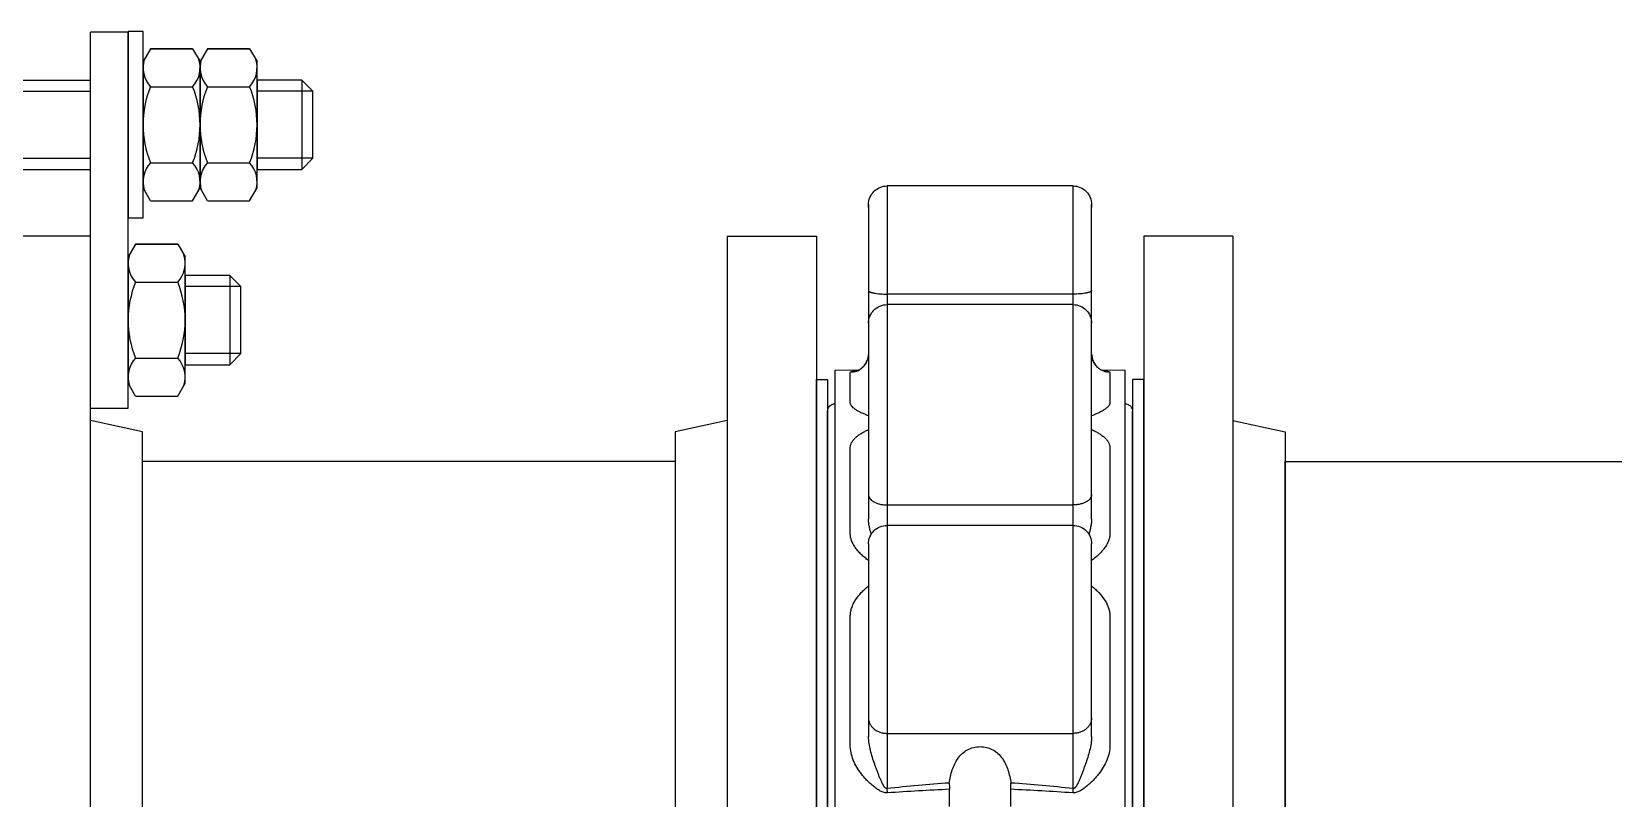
# Model space of a CAD drawing. Extents: x -3450 to 27857, y -1288 to 11880.
# Drawn here: x 1164.88 to 1211.62, y 1152.65 to 1175.3 of the extents above; entities that cross this region are included whole.
import ezdxf

# ---------------------------------------------------------------- set-up
doc = ezdxf.new("R2010")
doc.units = 0
doc.linetypes.add('188K-SM-03-F20-MECH-EQ-Y2257103$0$CENTER', pattern=[2, 1.25, -0.25, 0.25, -0.25])
doc.layers.add('188K-SM-03-F20-MECH-EQ-Y2257103$0$18P7-PCWR-20.7-PIPE', color=6, linetype='Continuous')

# ---------------------------------------------------------------- blocks, each defined once
blk = doc.blocks.new('188K-SM-03-F20-MECH-EQ-Y2257103$0$90EL-S-300A-TOP')
at = {"color": 0, "linetype": 'ByBlock'}
blk.add_lwpolyline([(0, 161.9499999999998), (304.8000000000102, 161.9499999999998), (304.8000000000102, -161.9499999999998), (1.455191522836685e-11, -161.9499999999998)], dxfattribs=at)
blk = doc.blocks.new('188K-SM-03-F20-MECH-EQ-Y2257103$0$18P7-多耳-蝶閥-300A-上視-捷流')
at = {"linetype": 'Continuous'}
for p, q in [((-186.5349101297998, 39), (-186.6479312414003, 32.52502485539935)), ((-53.00408157691891, 39), (-186.5349101297998, 39)), ((-52.46881654804929, 41), (-175.5, 41)), ((-177.8417374614, 34.91273796780024), (-185.9325928271001, 34.91273796780024)), ((-142.6760897066006, 34.91273796780024), (-165.716896418, 34.91273796780024)), ((-85.7893006560007, 34.91273796780024), (-120.2723047566005, 34.91273796780024)), ((-231.0424321053006, 30), (-146.4984258320001, 30)), ((-190.4703637025004, 30.02006491519933), (-190.7073389239004, 30.00934158630025)), ((-189.9519612150998, 30.09514891609979), (-190.4703839334998, 30.02006399979928)), ((-189.9518553119997, 30.09517008229977), (-190.4703637025004, 30.02006491519933)), ((-189.4604021148007, 30.22012929529956), (-189.9519612150998, 30.09514891609979)), ((-189.4602091160004, 30.22018915880017), (-189.9518553119997, 30.09517008229977)), ((-189.0018697557007, 30.38783047989909), (-189.4604021148007, 30.22012929529956)), ((-189.0015851840999, 30.3879509876997), (-189.4602091160004, 30.22018915880017)), ((-188.5812405388006, 30.59015797069969), (-189.0018697557007, 30.38783047989909)), ((-188.5808728000002, 30.59035707380008), (-189.0015851840999, 30.3879509876997)), ((-188.2017271084005, 30.81852936869927), (-188.5812405388006, 30.59015797069969)), ((-188.2012947493004, 30.8188171910997), (-188.5808728000002, 30.59035707380008)), ((-187.8633697872001, 31.06550281259933), (-188.2017271084005, 30.81852936869927)), ((-187.5659623063002, 31.32360758619961), (-187.8638432323005, 31.06512479439971)), ((-187.5654744516005, 31.32406743419961), (-187.8633697872001, 31.06550281259933)), ((-187.3053435678003, 31.5891651218999), (-187.5659623063002, 31.32360758619961)), ((-187.0813633754005, 31.85509517809987), (-187.3058181601, 31.58864215919948)), ((-186.8944644927005, 32.11219597299987), (-187.0817885904999, 31.85455064500002)), ((-186.7440482194997, 32.35060248209993), (-186.8948018701003, 32.11169652189983)), ((-186.6479313824002, 32.52501677389955), (-186.7442714407998, 32.35022273259983)), ((-186.6271336953005, 32.56276592280028), (-186.7440482194997, 32.35060248209993)), ((-186.5375075057, 32.7478640856998), (-186.6271336953005, 32.56276592280028)), ((-186.4692709466999, 32.90764256209968), (-186.5375075057, 32.7478640856998)), ((-186.4183891380999, 33.0425975725002), (-186.4692709466999, 32.90764256209968)), ((-186.3826242673003, 33.1501429295995), (-186.4183891380999, 33.0425975725002)), ((-186.3606166632999, 33.22517624219927), (-186.3826242673003, 33.1501429295995)), ((-186.3502069132001, 33.2652652950992), (-186.3606166632999, 33.22517624219927)), ((-186.3515750197002, 33.25768731029984), (-186.3489468712005, 33.27045670109965)), ((-186.3489468712005, 33.27045670109965), (-186.3502069132001, 33.2652652950992)), ((-170.5548493885999, 30.02666396799941), (-170.5661563780004, 30.00178193149986)), ((-139.8333466398999, 30), (-88.08762239960015, 30)), ((-236.0424405406002, -25), (-236.0424405406002, 25)), ((-236.0424405406002, 25), (-74.10209487639986, 25)), ((-206.9700921681997, -25), (-206.9700921681997, 25)), ((-204.1510817817998, -25), (-204.1510817817998, 25)), ((-150.3175724429002, 25), (-150.3175724429002, -25)), ((-144.8333538954003, -25), (-144.8333538954003, 25)), ((-88.93275454180002, 25), (-88.93275454180002, -25)), ((-69.25880125900039, 8.216876804599451), (-73.90702339420022, 8.216876804599451)), ((-73.90701643949978, -8.216876804500316), (-69.25880553190018, -8.216876804500316)), ((-74.10209487639986, -25), (-236.0424405406002, -25)), ((-146.4984256856005, -30), (-231.0424321053006, -30)), ((-190.7073397519998, -30.00935113950072), (-190.4699444239004, -30.02010352730031)), ((-190.4699444239004, -30.02010352730031), (-189.9511298429006, -30.0953153106002)), ((-189.9511298429006, -30.0953153106002), (-189.4592836901002, -30.22047603980081)), ((-189.4592836901002, -30.22047603980081), (-189.0005480877007, -30.38838967770062)), ((-189.0005480877007, -30.38838967770062), (-188.5797911537002, -30.59094210800049)), ((-188.5797911537002, -30.59094210800049), (-188.2002120859997, -30.81953758069994)), ((-188.2002120859997, -30.81953758069994), (-187.8623010589999, -31.06635641850062)), ((-187.8623010589999, -31.06635641850062), (-187.5644214396998, -31.32506073560035)), ((-187.5644214396998, -31.32506073560035), (-187.3043158048004, -31.59029839499999)), ((-187.3043158048004, -31.59029839499999), (-187.0803776304001, -31.85635802390061)), ((-187.0803776304001, -31.85635802390061), (-186.8935411446, -32.11356313050055)), ((-186.8935411446, -32.11356313050055), (-186.7431991686008, -32.3520473169001)), ((-186.7431991686008, -32.3520473169001), (-186.6263610112001, -32.56426734040087)), ((-186.6479301019999, -32.52509013110011), (-186.5349101297998, -39)), ((-186.6263610112001, -32.56426734040087), (-186.5368388420002, -32.74933923119988)), ((-186.5368388420002, -32.74933923119988), (-186.4687616408, -32.90891484580061)), ((-186.4687616408, -32.90891484580061), (-186.4180660846005, -33.04351248550029)), ((-186.4180660846005, -33.04351248550029), (-186.3824408374003, -33.15073509100057)), ((-186.3824408374003, -33.15073509100057), (-186.3605113661006, -33.22556091220031)), ((-186.3605113661006, -33.22556091220031), (-186.3501804404004, -33.26537167620063)), ((-186.3501804404004, -33.26537167620063), (-186.3485162491997, -33.27244297840025)), ((-170.5662519283005, -30.00156996880014), (-170.5548517567004, -30.02665748230083)), ((-88.08762219639993, -30), (-139.8333466398999, -30)), ((-185.9325928271001, -34.91273796780024), (-177.8417374614, -34.91273796780024)), ((-165.716896418, -34.91273796780024), (-142.6760897066006, -34.91273796780024)), ((-120.2723047566005, -34.91273796780024), (-85.7893006560007, -34.91273796780024)), ((-54.32139012418338, -39), (-186.5349101297998, -39)), ((-53.92144678956538, -41), (-175.5, -41))]:
    blk.add_line(p, q, dxfattribs=at)
for centre, radius, start, end in [((-175.5, 39), 2, 90, 180), ((-190.9477191201004, 34.99980212629998), 5.015881966499999, 339.2235088077829, 359.0054272832124), ((-231.0424405406002, 25), 5, 89.99999907978584, 180), ((-230.6941823775005, 25.1786295043994), 4.821370497699999, 90.00165786099116, 94.13528250577654), ((-230.2696303758003, 25.19503204979901), 4.804967953899999, 90.00225868637338, 95.06024360548771), ((-199.1510817817998, 25), 5, 89.99999981318491, 180), ((-190.9140035559003, 34.96789095549957), 4.9678937054, 272.3857011194128, 275.4995918713201), ((-190.9138680601, 34.96500076999928), 4.96500384, 275.5012319186775, 279.4150687876007), ((-190.9140160627003, 34.9658521829997), 4.9658679949, 279.4151464392971, 281.4018805220691), ((-190.9135225672999, 34.96334257019953), 4.9633103512, 281.4020232968906, 281.9087989224792), ((-190.9150448344999, 34.97001806449953), 4.9701562988, 281.9100898930913, 286.2829590684093), ((-190.9145301885001, 34.9681663325), 4.9682345451, 286.283249547117, 287.1185218136911), ((-164.4592562857997, 30.71969603769958), 22.0840593274, 173.5157213781915, 173.9496085625237), ((-166.1637183847997, 30.91272934579956), 20.3687015243, 173.362884434065, 173.5137876322097), ((-139.8333538954003, 25), 5, 89.9999999922877, 180), ((-102.0301438684, -355.9932606813009), 382.0154978601, 85.63216921300494, 85.80753093170378), ((-231.0424405406002, -25), 5, 180, 270.0000009202142), ((-199.1510817817998, -25), 5, 180, 270.0000001868151), ((-139.8333538954003, -25), 5, 180, 270.0000000077123), ((-102.0299714945004, 355.9910342380999), 382.0132647568, 274.1924676640769, 274.3678304478175), ((-230.6941823775005, -25.17862950390008), 4.8213704981, 265.8647174942234, 269.9983421391131), ((-230.2696303758003, -25.19503204940065), 4.8049679544, 264.939756394984, 269.9977413134181), ((-190.914920962, -34.97358056830035), 4.9736166214, 78.09976856180563, 87.60646793460913), ((-164.1131611932005, -30.68137025580018), 22.4322657657, 186.0568836057145, 186.531155022399), ((-166.4625004771005, -30.94724386940015), 20.0679321835, 186.5399311238894, 186.6801420177112), ((-175.5, -39), 2, 180, 270)]:
    blk.add_arc(centre, radius, start, end, dxfattribs=at)
for points, knots in [([(-185.9325928271001, 34.91273796780024), (-185.9916978278998, 34.91273170609929), (-186.0555913306998, 34.82882377909937), (-186.1028183359003, 34.73370892279945), (-186.1473466609004, 34.62435138250021), (-186.1978118517, 34.45751917570033), (-186.2528583460007, 34.22059382179941), (-186.3045417350004, 33.93949572809925), (-186.3531143073005, 33.61677467770005), (-186.3818462748004, 33.38781743369964), (-186.3959109527004, 33.26695653959996)], [0, 0, 0, 0, 0.1012900364, 0.1415149728, 0.1883148303, 0.3016702069, 0.4408252125, 0.6045762339, 0.7914792833, 1, 1, 1, 1]), ([(-174.2791388272999, 30.00176039409962), (-174.4046861699999, 30.34134312959941), (-174.6605733195001, 30.9940066870995), (-175.0730124091006, 31.92010043469963), (-175.5005853530001, 32.75150853809919), (-175.9419301691005, 33.47433012689999), (-176.3949594671003, 34.07248499799971), (-176.7969014976006, 34.46963138609954), (-177.1252661285998, 34.69864051439981), (-177.3630431644006, 34.81993452789993), (-177.6017980778997, 34.89515416379982), (-177.7631086985002, 34.91273564019957), (-177.8417374614, 34.91273796780024)], [0, 0, 0, 0, 0.1718423037, 0.332624243, 0.4809865601, 0.6153084046, 0.7340789227, 0.8364767570999999, 0.8817969553, 0.9236289851, 0.9626796522, 1, 1, 1, 1]), ([(-165.716896418, 34.91273796780024), (-165.9528662234006, 34.91273339500003), (-166.4368880618003, 34.84335077429932), (-167.1303455350999, 34.5509374509993), (-167.7898563423005, 34.09502247070031), (-168.4140796253005, 33.49675902099989), (-169.0035948144005, 32.77443653639966), (-169.5590459606001, 31.94437247350015), (-170.0814572228001, 31.02069105220016), (-170.4001881913, 30.36642675319945), (-170.5548493885999, 30.02666396799941)], [0, 0, 0, 0, 0.09814826550000001, 0.2004425035, 0.3104205629, 0.4297896799, 0.5589376426, 0.6974836881, 0.8447278918000001, 1, 1, 1, 1]), ([(-135.3969255611, 30.00176190219918), (-135.6482996304003, 30.34679022889941), (-136.1646885963, 31.01179622309974), (-136.9907063941, 31.94073950649999), (-137.8562877680997, 32.77564473129951), (-138.7601857159007, 33.50156652100031), (-139.6998414954005, 34.10118045889976), (-140.6708898659999, 34.55538610749954), (-141.6655579030003, 34.84396781769919), (-142.3427093525006, 34.91273333789923), (-142.6760897066006, 34.91273796780024)], [0, 0, 0, 0, 0.1408941504, 0.2776666833, 0.4099485307, 0.5373613288, 0.6596721271, 0.7769897684, 0.8899680284, 1, 1, 1, 1]), ([(-120.2723047566005, 34.91273796780024), (-120.6648469600004, 34.91273336569975), (-121.4535036842999, 34.84593176159979), (-122.6102698571003, 34.55993303509968), (-123.7283491283997, 34.1073647632993), (-125.1693914532007, 33.30082295329976), (-126.4920166380998, 32.24268707699957), (-127.6940627180002, 31.01695781469971), (-128.2614853997002, 30.34832766339969), (-128.5362163682003, 30.00179720609958)], [0, 0, 0, 0, 0.1185490999, 0.2377592508, 0.3586001374, 0.4817009871, 0.7354585683, 0.8664473734999999, 1, 1, 1, 1]), ([(-72.93614450630048, 24.91273796780024), (-72.92271644009998, 25.10505498729981), (-72.93809166109986, 25.49285558409974), (-73.07830373690012, 26.05319941319976), (-73.29824513130006, 26.58137477279979), (-73.56781329600017, 27.08060366999962), (-73.86930519819998, 27.55697290149965), (-74.29995085130031, 28.16680318289946), (-74.87897793879984, 28.89308179139971), (-75.61836317350026, 29.71969953679945), (-76.39424358710039, 30.50313077719966), (-77.20384343010028, 31.24222551020011), (-78.32277832620002, 32.16007755079954), (-79.80132962130028, 33.17591833879942), (-81.70514875680055, 34.13289942729989), (-83.71258186100022, 34.75965101039947), (-85.10104757630052, 34.91273106819972), (-85.7893006560007, 34.91273796780024)], [0, 0, 0, 0, 0.0333183557, 0.066452875, 0.0993228632, 0.1319555193, 0.164401357, 0.1967002588, 0.2609420954, 0.324797972, 0.388293675, 0.451422979, 0.5141651305, 0.6383234871, 0.7606214264, 0.8810517815000001, 1, 1, 1, 1]), ([(-207.9455437782999, 30), (-207.9126787828, 30), (-207.8397911232005, 29.97943568109986), (-207.7436756685001, 29.89973112660027), (-207.6520048455004, 29.77650143889969), (-207.5635536939008, 29.60916584630013), (-207.4784990486005, 29.39860015169961), (-207.3976314437004, 29.14623960130029), (-207.3217411082005, 28.85429126219969), (-207.2240225587002, 28.39558588579985), (-207.1230371982001, 27.74504936659923), (-207.0358953773002, 26.8905146251991), (-206.9821398156, 25.96369192209931), (-206.9700921681997, 25.32521138679931), (-206.9700921681997, 25)], [0, 0, 0, 0, 0.0188152416, 0.0415157198, 0.0703543276, 0.1062843367, 0.14959175, 0.2002169648, 0.2578944007, 0.3222178398, 0.4686506359000001, 0.6345080571, 0.8138161674, 1, 1, 1, 1]), ([(-186.2580134359005, 33.22055158239982), (-186.3920159705003, 32.86740708789966), (-186.7413828695007, 32.18932282199967), (-187.4796150990005, 31.31839618609956), (-188.3942049712005, 30.63640584869972), (-189.0919734550998, 30.33096247750018), (-189.4521338982004, 30.22003495419904)], [0, 0, 0, 0, 0.2502870842, 0.5003858538, 0.7502813107999999, 1, 1, 1, 1]), ([(-153.0954236079997, 30), (-153.0043112654002, 30), (-152.8197571315004, 29.9834943547994), (-152.4492745571006, 29.88362711719947), (-151.9951842868004, 29.62681186339978), (-151.5151540184997, 29.15075866559982), (-151.0988301280004, 28.52186807049929), (-150.7591480614001, 27.76295351120007), (-150.5072589522006, 26.90137224619957), (-150.3522929372002, 25.96891213649997), (-150.3175724429002, 25.32563778229905), (-150.3175724429002, 25)], [0, 0, 0, 0, 0.0439020543, 0.0887304828, 0.1840913232, 0.2911305852, 0.4117361738, 0.5454839176, 0.6903174458, 0.8430929643, 1, 1, 1, 1]), ([(-142.4611561130005, 29.25045556289933), (-142.7964717322002, 29.35421841389962), (-143.4671230039003, 29.54872572099976), (-144.4790800930004, 29.78850270999919), (-145.4888046951, 29.9548872946998), (-146.1644107146003, 29.99999844159993), (-146.4984256876005, 30)], [0, 0, 0, 0, 0.2555761601, 0.5082837632, 0.756793534, 1, 1, 1, 1]), ([(-93.09010260339983, 30), (-92.8178589946001, 30), (-92.26676438620052, 29.93424876159952), (-91.47779918380002, 29.64380753439946), (-90.7532742225003, 29.17436866919979), (-90.12110708330056, 28.54572577210001), (-89.60417918970052, 27.78297394829951), (-89.22111060110001, 26.91540482449909), (-88.98561790369968, 25.97619379389926), (-88.93275454180002, 25.32623984529982), (-88.93275454180002, 25)], [0, 0, 0, 0, 0.1135006641, 0.2288689426, 0.3476119757, 0.470624698, 0.5980978039, 0.7295573132, 0.863987848, 1, 1, 1, 1]), ([(-74.10209487639986, 25), (-74.09377296389994, 25.03887545319958), (-74.08747903380026, 25.11932552219969), (-74.11243982409997, 25.23707254169949), (-74.16374822840044, 25.34488792769935), (-74.2544542869, 25.47399601899997), (-74.39380085350058, 25.61345758940024), (-74.57878657360015, 25.75847672139935), (-74.77385688630056, 25.88930840099965), (-74.97508713610023, 26.01034975190032), (-75.18055319550058, 26.12434455540006), (-75.45875730680018, 26.26931208130009), (-75.81235810819999, 26.44033777759978), (-76.24238857609998, 26.63492361529916), (-76.67670546440058, 26.82209622089977), (-77.26056214490018, 27.06448758709939), (-77.99652016050004, 27.35676669209988), (-78.88593550890073, 27.69547878689991), (-79.78072988070016, 28.02421334669907), (-80.98027890810044, 28.44911774419961), (-82.49035303590063, 28.95164826109976), (-84.32502134930019, 29.48092400499991), (-86.18817748350011, 29.88064895019943), (-87.4557888436002, 29.99999746479898), (-88.08762219920027, 30)], [0, 0, 0, 0, 0.0078442127, 0.0156745866, 0.023475416, 0.0312455124, 0.0467113598, 0.0621505313, 0.0775838623, 0.0930227651, 0.1084731705, 0.1239380753, 0.1549150548, 0.1859579731, 0.2170630403, 0.2482243425, 0.3106880905, 0.3732968509, 0.4360036067, 0.498771172, 0.6243828387, 0.7499751756, 0.8753342672, 1, 1, 1, 1]), ([(-75.59275752860049, 8.304185514799428), (-76.18941032400016, 8.212963372099694), (-77.37336488780056, 7.991936926800008), (-79.1041909976002, 7.515672852199714), (-80.74884041350015, 6.860148512599153), (-82.25577876740044, 5.985111248100111), (-83.56012268770064, 4.85075125899948), (-84.57913642420044, 3.439254454599904), (-85.22756505330017, 1.788322217699715), (-85.44933675199991, -8.79520030139247e-06), (-85.22756084020057, -1.788339015400197), (-84.57912835319985, -3.439268899900526), (-83.56011216470051, -4.850762467200184), (-82.25576695319978, -5.985119540399864), (-80.7488279946001, -6.86015412730012), (-79.10417845020038, -7.51567797810003), (-77.37335112960045, -7.991935922800621), (-76.18939842230066, -8.212972191699919), (-75.59274558850029, -8.304194403500333)], [0, 0, 0, 0, 0.0643135378, 0.1281998082, 0.1909958033, 0.2524572653, 0.3130172285, 0.3738277305, 0.4361336672, 0.5000000740999999, 0.5638664738, 0.6261723799000001, 0.6869828382, 0.7475427579999999, 0.8090042095000001, 0.8718001865999999, 0.9356864570000001, 1, 1, 1, 1]), ([(-75.59310958530023, 8.304138831399541), (-75.4488091271005, 8.296753930700106), (-74.88684204570018, 8.267897908500345), (-74.32489216540034, 8.238707497399446), (-73.9072441925, 8.216876809799032)], [0, 0, 0, 0, 0.2567751803, 1, 1, 1, 1]), ([(-73.9072441925, -8.21687681000003), (-74.04283556229984, -8.223964292700657), (-74.60477701680065, -8.253314973800116), (-75.16673662880021, -8.282318036400284), (-75.59310958520018, -8.304138831200362)], [0, 0, 0, 0, 0.2412914219, 1, 1, 1, 1]), ([(-207.9455437782999, -30), (-207.9126787829, -30), (-207.8397911233005, -29.97943568110077), (-207.7436756686002, -29.89973112660027), (-207.6520048457005, -29.77650143880055), (-207.5635536942, -29.60916584630013), (-207.4784990489006, -29.39860015170052), (-207.3976314441006, -29.14623960130029), (-207.3217411086007, -28.8542912622006), (-207.2240225591004, -28.39558588589989), (-207.1230371986003, -27.74504936660014), (-207.0358953775003, -26.89051462520001), (-206.9821398157001, -25.96369192210022), (-206.9700921681997, -25.32521138680022), (-206.9700921681997, -25)], [0, 0, 0, 0, 0.0188152416, 0.0415157197, 0.0703543276, 0.1062843366, 0.1495917499, 0.2002169647, 0.2578944006, 0.3222178397, 0.4686506359000001, 0.6345080571, 0.8138161674, 1, 1, 1, 1]), ([(-153.0954236079997, -30), (-153.0043112654002, -30), (-152.8197571315004, -29.98349435480031), (-152.4492745571006, -29.88362711710033), (-151.9951842868004, -29.62681186340069), (-151.5151540184997, -29.15075866560073), (-151.0988301281004, -28.5218680705002), (-150.7591480614001, -27.76295351130011), (-150.5072589522006, -26.90137224620048), (-150.3522929372002, -25.96891213649997), (-150.3175724429002, -25.32563778230087), (-150.3175724429002, -25)], [0, 0, 0, 0, 0.0439020543, 0.0887304828, 0.1840913232, 0.2911305852, 0.4117361738, 0.5454839176, 0.6903174458, 0.8430929643, 1, 1, 1, 1]), ([(-93.09010260339983, -30), (-92.8178589946001, -30), (-92.26676438620052, -29.93424876160043), (-91.47779918380002, -29.64380753440037), (-90.75327422260034, -29.1743686692007), (-90.12110708330056, -28.54572577210001), (-89.60417918970052, -27.78297394840047), (-89.22111060110001, -26.91540482460005), (-88.98561790369968, -25.97619379390017), (-88.93275454180002, -25.32623984519978), (-88.93275454180002, -25)], [0, 0, 0, 0, 0.1135006641, 0.2288689426, 0.3476119757, 0.470624698, 0.5980978038, 0.7295573132, 0.863987848, 1, 1, 1, 1]), ([(-88.08762219920027, -30), (-87.45578786950045, -29.99999708440009), (-86.18817367730026, -29.88064813790061), (-84.32501132779998, -29.48092440839991), (-82.49033796840013, -28.95163826850057), (-80.9802583274004, -28.44910142670051), (-79.78070521210066, -28.02418974420016), (-78.88590570340057, -27.69545482800004), (-77.99648851239999, -27.3567338281), (-77.26052667490058, -27.06445355530013), (-76.67666811890012, -26.82205850800074), (-76.24234964290008, -26.63488392540057), (-75.81232123780046, -26.44028860400067), (-75.4587165349003, -26.26926762899984), (-75.18051695980012, -26.12428992130026), (-74.97505024230031, -26.01029707830003), (-74.77381843540024, -25.88926047140012), (-74.57874874710069, -25.75843129930036), (-74.3937612483005, -25.61342569850058), (-74.25441120190044, -25.47397803990043), (-74.16373162470063, -25.34487059110052), (-74.11244712720054, -25.23705917910047), (-74.08750405530009, -25.11932972400064), (-74.09373805860014, -25.03886989210059), (-74.10209487639986, -25)], [0, 0, 0, 0, 0.1246659854, 0.2500255372, 0.3756184576, 0.5012307668, 0.5639986895, 0.6267058103, 0.6893149122, 0.7517790104000001, 0.7829404826, 0.8140457135, 0.8450887729000001, 0.8760659154000001, 0.8915308185999999, 0.9069812249, 0.9224200963, 0.9378532598, 0.9532922528, 0.9687572951000001, 0.9765264962000001, 0.9843259369, 0.9921554117, 1, 1, 1, 1]), ([(-85.7893006560007, -34.91273796780024), (-85.10104884160046, -34.91272991280039), (-83.71258516119997, -34.75965353270021), (-81.70515426450038, -34.13290169330048), (-79.80133933810066, -33.17591769820046), (-78.32278590520036, -32.16008096360019), (-77.2038485849007, -31.2422290944005), (-76.39424700139989, -30.50313017040025), (-75.61836124290039, -29.71969724140035), (-74.8789716102001, -28.89307610140077), (-74.29994485889983, -28.16679168800056), (-73.86929257200063, -27.55696244249975), (-73.56780028130015, -27.08059216929996), (-73.2982317758997, -26.58136511020075), (-73.07828933660039, -26.05319281140055), (-72.93811114480013, -25.49285079760011), (-72.9226936273999, -25.10505310430017), (-72.93614450630048, -24.91273796780024)], [0, 0, 0, 0, 0.1189479936, 0.2393781921, 0.3616760411, 0.4858342529, 0.5485765678, 0.6117061261, 0.6752021148, 0.7390583112000001, 0.8033004477, 0.8355994958, 0.8680454073, 0.9006779845, 0.933547852, 0.9666816959000001, 1, 1, 1, 1]), ([(-146.4984256876005, -30), (-146.1643578137, -29.99999820940047), (-145.4886437373007, -29.9548723259004), (-144.4787588833005, -29.78844327480056), (-143.4666425749001, -29.54860133219972), (-142.7958855146999, -29.35404740830018), (-142.4605178406, -29.25025792040014)], [0, 0, 0, 0, 0.2432055556, 0.4917152427000001, 0.7444233323999999, 1, 1, 1, 1]), ([(-185.9325928271001, -34.91273796780024), (-185.9374640578008, -34.63265422730092), (-185.9943424881003, -34.07223885840085), (-186.2186049283, -33.25868219530003), (-186.5754954214999, -32.49405273310094), (-187.0549547319006, -31.80025436880078), (-187.6434221847003, -31.19680907670045), (-188.3243722604002, -30.70078653990004), (-189.0782632987002, -30.3262669259002), (-189.6161237578999, -30.16447171190066), (-189.8893207397005, -30.1068561585007)], [0, 0, 0, 0, 0.1251913962, 0.2503531286, 0.3754666753, 0.5005149006, 0.6254888099, 0.7503878352, 0.8752196834999999, 1, 1, 1, 1]), ([(-186.3941920000998, -33.28167638109971), (-186.3801564374007, -33.40150477930001), (-186.3514897591003, -33.62848829640006), (-186.3030449309999, -33.94839708480049), (-186.2515179642005, -34.22700039450046), (-186.1966599816005, -34.4617835730005), (-186.1463829438999, -34.62708971150005), (-186.1020396014001, -34.7354124623007), (-186.0549650676003, -34.82975071730016), (-185.9913050137002, -34.9127304477006), (-185.9325928271001, -34.91273796780024)], [0, 0, 0, 0, 0.2085135598, 0.3953835306, 0.5590861770000001, 0.6981908493000001, 0.8115090425, 0.8583009258, 0.8985285436, 1, 1, 1, 1]), ([(-177.8417374614, -34.91273796780024), (-177.7630978264006, -34.91273525579982), (-177.6017645555003, -34.8951500221001), (-177.3629771408005, -34.8199101406999), (-177.1251686267005, -34.69858446160015), (-176.7967591402003, -34.46951499810075), (-176.3947657913004, -34.07226705850007), (-175.9416831779999, -33.47396675080017), (-175.5002892208004, -32.75097733620078), (-175.0726682284003, -31.91938370220032), (-174.6601885576001, -30.99308649200066), (-174.4042779652, -30.34028061139998), (-174.2787198943006, -30.00062427680041)], [0, 0, 0, 0, 0.0373183635, 0.0763670561, 0.1181977497, 0.1635171077, 0.2659145474, 0.3846861358, 0.5190095176, 0.6673724958, 0.8281560648999999, 1, 1, 1, 1]), ([(-170.5548517567004, -30.02665748230083), (-170.4001906267004, -30.36642120830038), (-170.0814582539006, -31.02068647920078), (-169.5590469323997, -31.94436906640021), (-169.0035937432003, -32.77443280960051), (-168.4140786137004, -33.49675615590058), (-167.7898563253002, -34.09502263640024), (-167.1303451743006, -34.55093809109985), (-166.4368879651001, -34.8433527959005), (-165.9528660606002, -34.91273242530042), (-165.716896418, -34.91273796780024)], [0, 0, 0, 0, 0.1552723134, 0.3025166571, 0.4410623908, 0.5702105034, 0.6895797643000001, 0.799557739, 0.9018518904, 1, 1, 1, 1]), ([(-142.6760897066006, -34.91273796780024), (-142.3426653641, -34.91273256820023), (-141.6654218248004, -34.8439509030004), (-140.6706249353001, -34.55529371080047), (-139.6994569955004, -34.10097426330049), (-138.7596933921004, -33.50121427239992), (-137.8556997575006, -32.77512469180056), (-136.9900293282999, -31.94003688740031), (-136.1639364230005, -31.01089186060017), (-135.6475049879, -30.34574375390093), (-135.3961118036004, -30.00064210090022)], [0, 0, 0, 0, 0.1100297628, 0.2230065196, 0.3403233242, 0.4626341733, 0.5900476561, 0.7223299256999999, 0.8591039934999999, 1, 1, 1, 1]), ([(-128.5363733924005, -30.00159780190006), (-128.2616392926002, -30.34814187180018), (-127.6942077959002, -31.01679707780022), (-126.4921434141997, -32.24257376350033), (-125.1694932741002, -33.30074939890073), (-123.7284248149999, -34.10732979620025), (-122.6103221511003, -34.55991769340017), (-121.4535307632004, -34.84593070100073), (-120.6648558043998, -34.91273239830025), (-120.2723047566005, -34.91273796780024)], [0, 0, 0, 0, 0.1335530373, 0.2645421771, 0.5182998918, 0.6414007031, 0.7622413625, 0.8814512454000001, 1, 1, 1, 1])]:
    blk.add_open_spline(points, degree=3, knots=knots, dxfattribs=at)
for points in [[(-75.59275752860049, 8.304185514799428), (-75.16657730180032, 13.87531775749994), (-74.69818736770048, 19.44447862089964), (-74.10209487639986, 25)], [(-73.90702339420022, 8.216876804499407), (-73.62942758989993, 13.78464965789954), (-73.32462211040001, 19.35160147169972), (-72.93614450630048, 24.91273796780024)], [(-74.10209487639986, -25), (-74.69832045810017, -19.44449622679986), (-75.16656333809988, -13.87532317670048), (-75.59274558850029, -8.304194403500333)], [(-72.93614450630048, -24.91273796780024), (-73.3247046833003, -19.35160737540082), (-73.62941897180008, -13.78464944020016), (-73.90701643949978, -8.216876804500316)]]:
    blk.add_open_spline(points, degree=3, dxfattribs=at)
blk = doc.blocks.new('188K-SM-03-F20-MECH-EQ-Y2257103$0$18P7-法蘭-300A-正視-派肯')
for p, q in [((-184, 38), (-184, 41)), ((-184, 41), (184, 41)), ((184, 41), (184, 38)), ((-222.5, 14), (-222.5, 38)), ((-222.5, 38), (222.5, 38)), ((184, 38), (-184, 38)), ((222.5, 14), (222.5, 38)), ((-222.5, 14), (222.5, 14))]:
    blk.add_line(p, q)
at = {"color": 8, "linetype": '188K-SM-03-F20-MECH-EQ-Y2257103$0$CENTER'}
blk.add_line((0, 2), (0, 41), dxfattribs=at)
blk.add_lwpolyline([(-173, 14), (-170, 0), (170, 0), (173, 14)])
blk = doc.blocks.new('188K-SM-03-F20-MECH-EQ-Y2257103$0$300A-捷流蝶閥+派肯法蘭-上視')
at = {"xscale": -1, "rotation": 180}
blk.add_blockref('188K-SM-03-F20-MECH-EQ-Y2257103$0$18P7-法蘭-300A-正視-派肯', (9.094947017729282e-13, 82), dxfattribs=at)
for name, p in [('188K-SM-03-F20-MECH-EQ-Y2257103$0$18P7-多耳-蝶閥-300A-上視-捷流', (0, 0)), ('188K-SM-03-F20-MECH-EQ-Y2257103$0$18P7-法蘭-300A-正視-派肯', (9.094947017729282e-13, -82))]:
    blk.add_blockref(name, p)
blk = doc.blocks.new('188K-SM-03-F20-MECH-EQ-Y2257103$0$SC-法蘭-300A-正視-派肯-(濾桶用))')
for p, q in [((46042.33993500035, 66227.65800556561), (46042.33993500035, 66190.058061892)), ((46042.63993500036, 66227.65800556561), (46042.63993500036, 66190.058061892)), ((46044.43993500036, 66227.65800556561), (46044.43993500036, 66190.058061892)), ((46044.73993500035, 66227.65800556561), (46044.73993500035, 66190.058061892)), ((46040.53993500036, 66190.05811129401), (46040.53993500036, 66192.45811129402)), ((45996.03993500036, 66190.05811129401), (46040.53993500036, 66190.05811129401)), ((46035.92127730658, 66190.058061892), (46046.02720427842, 66190.058061892)), ((46036.24726974796, 66188.84663039955), (46036.59367990948, 66189.04663039956)), ((46036.24726974796, 66188.84663039955), (46036.24726974796, 66187.71313039956)), ((46036.24726974796, 66188.84663039955), (46036.24726974796, 66187.71313039956)), ((46039.98619009124, 66189.04663039956), (46036.59367990948, 66189.04663039956)), ((46037.26860237416, 66188.84663039955), (46037.26860237416, 66187.71313039956)), ((46039.31126762655, 66188.84663039955), (46039.31126762655, 66187.71313039956)), ((46040.33260025275, 66188.84663039955), (46039.98619009124, 66189.04663039956)), ((46040.33260025275, 66187.71313039956), (46040.33260025275, 66188.84663039955)), ((46040.33260025275, 66188.84663039955), (46040.33260025275, 66187.71313039956)), ((46041.49726974796, 66188.44584729311), (46041.84367990948, 66188.64584729313)), ((46041.49726974796, 66188.44584729311), (46041.49726974796, 66187.31234729312)), ((46041.49726974796, 66188.44584729311), (46041.49726974796, 66187.31234729312)), ((46045.23619009124, 66188.64584729313), (46041.84367990948, 66188.64584729313)), ((46042.51860237416, 66188.44584729311), (46042.51860237416, 66187.31234729312)), ((46044.56126762655, 66188.44584729311), (46044.56126762655, 66187.31234729312)), ((46045.58260025275, 66188.44584729311), (46045.23619009124, 66188.64584729313)), ((46045.58260025275, 66187.31234729312), (46045.58260025275, 66188.44584729311)), ((46045.58260025275, 66188.44584729311), (46045.58260025275, 66187.31234729312)), ((46036.24726974796, 66187.71313039956), (46036.59367990948, 66187.51313039956)), ((46036.59367990948, 66187.51313039956), (46039.98619009124, 66187.51313039956)), ((46037.38993500036, 66186.01313039956), (46037.38993500036, 66187.51313039956)), ((46039.18993500036, 66186.01313039956), (46039.18993500036, 66187.51313039956)), ((46040.33260025275, 66187.71313039956), (46039.98619009124, 66187.51313039956)), ((46041.49726974796, 66187.31234729312), (46041.84367990948, 66187.11234729312)), ((46041.49726974796, 66186.91234729312), (46041.84367990948, 66187.11234729312)), ((46041.84367990948, 66187.11234729312), (46045.23619009124, 66187.11234729312)), ((46045.23619009124, 66187.11234729312), (46041.84367990948, 66187.11234729312)), ((46045.23619009124, 66187.11234729312), (46041.84367990948, 66187.11234729312)), ((46045.58260025275, 66187.31234729312), (46045.23619009124, 66187.11234729312)), ((46045.58260025275, 66186.91234729312), (46045.23619009124, 66187.11234729312)), ((46041.49726974796, 66186.91234729312), (46041.49726974796, 66185.77884729311)), ((46041.49726974796, 66186.91234729312), (46041.49726974796, 66185.77884729311)), ((46042.51860237416, 66186.91234729312), (46042.51860237416, 66185.77884729311)), ((46044.56126762655, 66186.91234729312), (46044.56126762655, 66185.77884729311)), ((46045.58260025275, 66185.77884729311), (46045.58260025275, 66186.91234729312)), ((46045.58260025275, 66186.91234729312), (46045.58260025275, 66185.77884729311)), ((46039.48993500035, 66186.31313039956), (46037.08993500035, 66186.31313039956)), ((46041.49726974796, 66185.77884729311), (46041.84367990948, 66185.57884729312)), ((46045.58260025275, 66185.77884729311), (46045.23619009124, 66185.57884729312)), ((46041.84367990948, 66185.57884729312), (46045.23619009124, 66185.57884729312)), ((46042.63993500036, 66184.07884729312), (46042.63993500036, 66185.57884729312)), ((46044.43993500036, 66184.07884729312), (46044.43993500036, 66185.57884729312)), ((46044.73993500035, 66184.37884729312), (46042.33993500035, 66184.37884729312))]:
    blk.add_line(p, q)
for points in [[(46024.33260025275, 66188.65811129402), (46035.28993500036, 66188.65811129402), (46035.58993500036, 66190.05811129401)], [(46035.92127730658, 66190.058061892), (46035.92127730658, 66189.04698557912), (46046.02720427842, 66189.04547019818), (46046.02720427842, 66190.058061892)]]:
    blk.add_lwpolyline(points)
for points in [[(46046.03993500036, 66188.64584729313), (46046.03993500036, 66189.04584729312), (46041.03993500036, 66189.04584729312), (46041.03993500036, 66188.64584729313)], [(46039.48993500035, 66186.31313039956), (46039.48993500035, 66187.51313039956), (46037.08993500035, 66187.51313039956), (46037.08993500035, 66186.31313039956), (46037.38993500036, 66186.01313039956), (46039.18993500036, 66186.01313039956)], [(46044.73993500035, 66184.37884729312), (46044.73993500035, 66185.57884729312), (46042.33993500035, 66185.57884729312), (46042.33993500035, 66184.37884729312), (46042.63993500036, 66184.07884729312), (46044.43993500036, 66184.07884729312)]]:
    blk.add_lwpolyline(points, close=True)
for centre, radius, start, end in [((46036.75793606106, 66188.29468019122), 0.751950208333343, 47.22488910170825, 107.2248891007418), ((46038.28993500036, 66186.33882956623), 2.707800833333266, 67.84078719314196, 112.159212806858), ((46039.82193393965, 66188.29468019122), 0.7519502083333452, 72.77511089925818, 132.7751108982918), ((46042.00793606106, 66187.89389708478), 0.751950208333343, 47.22488910170825, 107.2248891007418), ((46043.53993500036, 66185.93804645979), 2.707800833333266, 67.84078719314196, 112.159212806858), ((46045.07193393965, 66187.89389708478), 0.7519502083333452, 72.77511089925818, 132.7751108982918), ((46036.75793606106, 66188.26508060789), 0.751950208333343, 252.7751108992582, 312.7751108982918), ((46038.28993500036, 66190.22093123289), 2.707800833333266, 247.8407871931419, 292.159212806858), ((46039.82193393965, 66188.26508060789), 0.7519502083333452, 227.2248891017082, 287.2248891007418), ((46039.82193393965, 66188.26508060789), 0.7519502083333452, 227.2248891017082, 287.2248891007418), ((46042.00793606106, 66187.86429750145), 0.751950208333343, 252.7751108992582, 312.7751108982918), ((46042.00793606106, 66186.36039708479), 0.751950208333343, 47.22488910170825, 107.2248891007418), ((46043.53993500036, 66189.82014812646), 2.707800833333266, 247.8407871931419, 292.159212806858), ((46043.53993500036, 66184.40454645979), 2.707800833333266, 67.84078719314196, 112.159212806858), ((46045.07193393965, 66187.86429750145), 0.7519502083333452, 227.2248891017082, 287.2248891007418), ((46045.07193393965, 66186.36039708479), 0.7519502083333452, 72.77511089925818, 132.7751108982918), ((46042.00793606106, 66186.33079750145), 0.751950208333343, 252.7751108992582, 312.7751108982918), ((46043.53993500036, 66188.28664812645), 2.707800833333266, 247.8407871931419, 292.159212806858), ((46045.07193393965, 66186.33079750145), 0.7519502083333452, 227.2248891017082, 287.2248891007418)]:
    blk.add_arc(centre, radius, start, end)
blk = doc.blocks.new('188K-SM-03-F20-MECH-EQ-Y2257103$0$18P7-PCW-過濾桶配管')
at = {"layer": '188K-SM-03-F20-MECH-EQ-Y2257103$0$18P7-PCWR-20.7-PIPE'}
for p, q in [((-16.195000000007266, -263.1270169473864), (-16.19499999999999, -248.8069111826044)), ((16.194999999992714, -263.1270169473864), (16.19499999999999, -248.8069111826044))]:
    blk.add_line(p, q, dxfattribs=at)
at = {"layer": '188K-SM-03-F20-MECH-EQ-Y2257103$0$18P7-PCWR-20.7-PIPE', "xscale": -0.9999999999999991}
blk.add_blockref('188K-SM-03-F20-MECH-EQ-Y2257103$0$SC-法蘭-300A-正視-派肯-(濾桶用))', (46018.28993500032, -66437.46502247656), dxfattribs=at)
at = {"layer": '188K-SM-03-F20-MECH-EQ-Y2257103$0$18P7-PCWR-20.7-PIPE', "xscale": 0.09999999999999992, "yscale": 0.09999999999999992, "zscale": 0.09999999999999992}
blk.add_blockref('188K-SM-03-F20-MECH-EQ-Y2257103$0$300A-捷流蝶閥+派肯法蘭-上視', (-7.275957614183426e-12, -271.3270169473835), dxfattribs=at)
at = {"layer": '188K-SM-03-F20-MECH-EQ-Y2257103$0$18P7-PCWR-20.7-PIPE', "xscale": -0.09999999999999992, "yscale": 0.09999999999999992, "zscale": 0.09999999999999992, "rotation": 270}
blk.add_blockref('188K-SM-03-F20-MECH-EQ-Y2257103$0$90EL-S-300A-TOP', (-7.275957614183426e-12, -310.0070169473765), dxfattribs=at)
blk = doc.blocks.new('188K-SM-03-F20-MECH-EQ-Y2257103')
at = {"layer": '188K-SM-03-F20-MECH-EQ-Y2257103$0$18P7-PCWR-20.7-PIPE', "xscale": -1.099104711986056, "yscale": 1.099104711986056, "zscale": 1.099104711986056, "rotation": 90}
blk.add_blockref('188K-SM-03-F20-MECH-EQ-Y2257103$0$18P7-PCW-過濾桶配管', (894.6912465487806, 1144.79649103362), dxfattribs=at)

msp = doc.modelspace()

# ---------------------------------------------------------------- block references
msp.add_blockref('188K-SM-03-F20-MECH-EQ-Y2257103', (0, 0))

doc.saveas('drawing.dxf')
